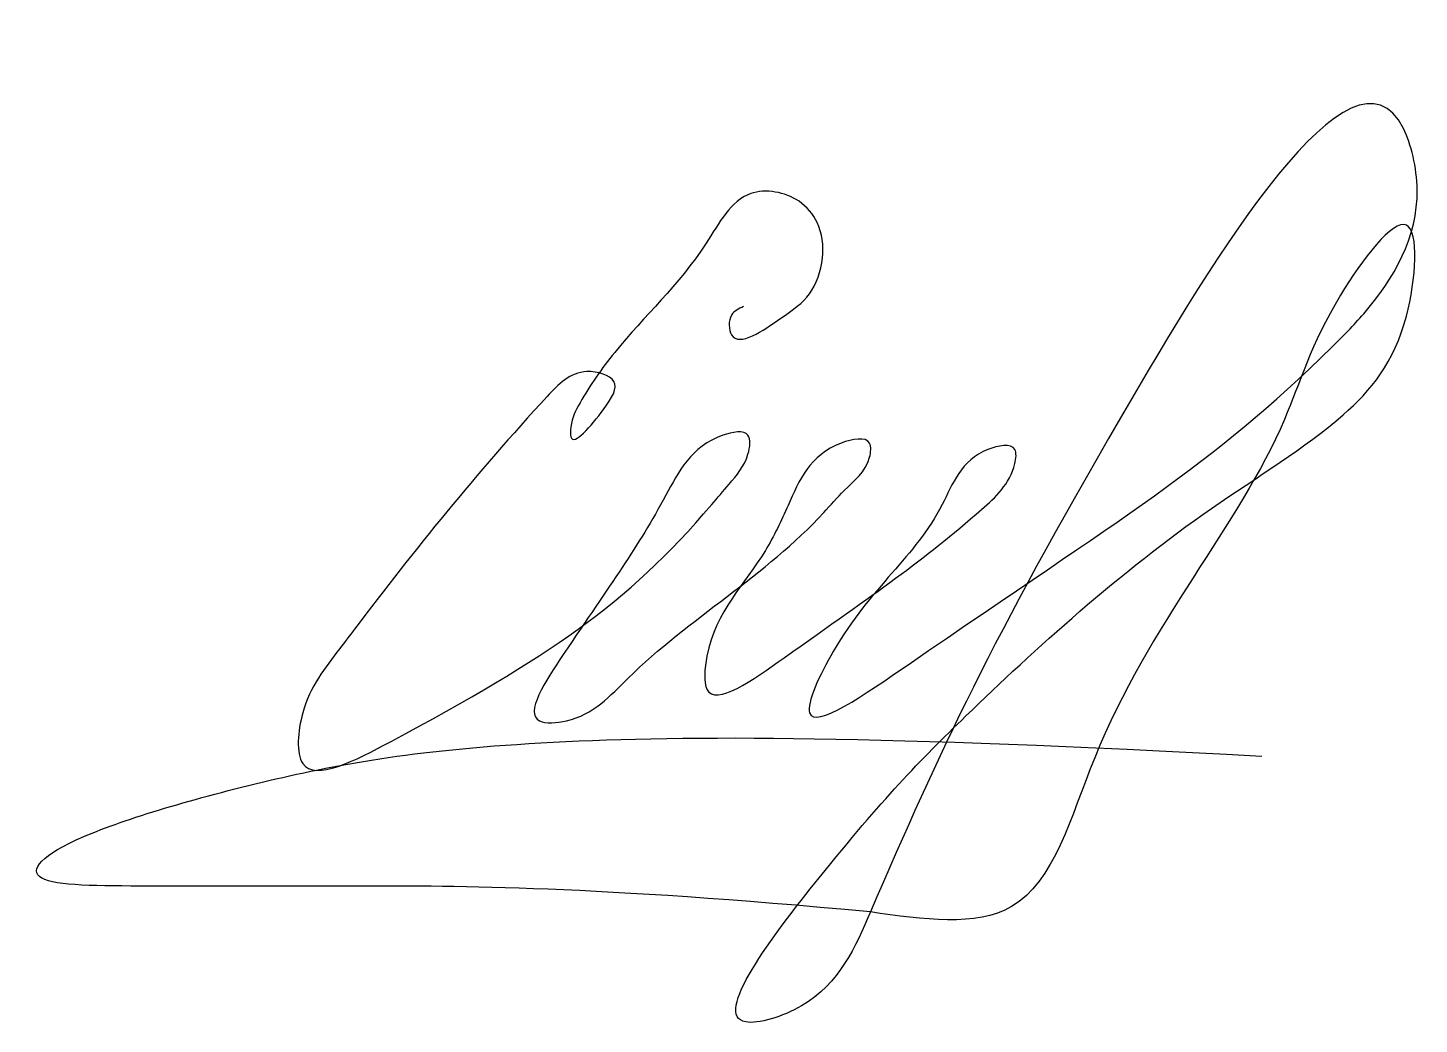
# Model space of a CAD drawing. Header units: millimetres. Extents: x 2.79 to 10.99, y -0.29 to 5.58.
import ezdxf

# ---------------------------------------------------------------- set-up
doc = ezdxf.new("R2010")
doc.units = ezdxf.units.MM
doc.layers.get('0').update_dxf_attribs({"color": 5})

msp = doc.modelspace()

# ---------------------------------------------------------------- linework, layer by layer
msp.add_spline([(7.0064, 3.9383), (6.936, 3.8884), (6.936, 3.7727), (7.2266, 3.8702), (7.3946, 4.0132), (7.4719, 4.2248), (7.4401, 4.4336), (7.3334, 4.5584), (7.0496, 4.6038), (6.7862, 4.3111), (6.2481, 3.6689), (6.0437, 3.3717), (5.9892, 3.2288), (5.9892, 3.172), (6.1822, 3.3331), (6.2435, 3.4965), (6.0846, 3.5555), (5.8505, 3.4093), (4.715, 2.038), (4.6287, 1.9246), (4.4108, 1.5455), (4.4108, 1.2482), (4.9316, 1.3782), (6.8191, 2.772), (6.9214, 2.8928), (7.033, 3.0694), (7.033, 3.1809), (6.8842, 3.1809), (6.5495, 2.8278), (5.9451, 1.8893), (5.8056, 1.499), (5.9637, 1.499), (6.3263, 1.7499), (7.4793, 2.7256), (7.6002, 2.8556), (7.7489, 3.0508), (7.7489, 3.1344), (7.5816, 3.1344), (7.2687, 2.7677), (7.1352, 2.5025), (6.7912, 1.88), (6.7912, 1.6849), (7.2468, 1.8707), (8.4091, 2.7441), (8.6044, 3.0136), (8.6044, 3.0972), (8.4463, 3.0972), (8.1767, 2.772), (7.5351, 1.9079), (7.3956, 1.5455), (7.9814, 1.8335), (10.4733, 3.7012), (10.6593, 3.8963), (10.9742, 4.627), (10.8927, 4.9878), (9.2266, 3.2831), (7.7539, 0.3737), (7.3481, -0.1796), (7.0198, -0.2743), (7.4521, 0.5749), (8.3168, 1.5283), (9.7629, 2.7499), (10.5381, 3.3011), (10.9108, 3.8822), (10.9108, 4.4185), (10.5222, 4.0055), (10.1923, 3.2733), (9.0749, 1.2819), (8.5852, 0.4047), (7.7539, 0.3737)], degree=3)
msp.add_open_spline([(7.7539, 0.3737), (6.1215, 0.5262), (4.5346, 0.5262), (3.4544, 0.5262), (2.7088, 0.5262), (2.9573, 0.8033), (4.1905, 1.1663), (5.5479, 1.4146), (7.8039, 1.4146), (10.0599, 1.2905)], degree=3)

doc.saveas('drawing.dxf')
